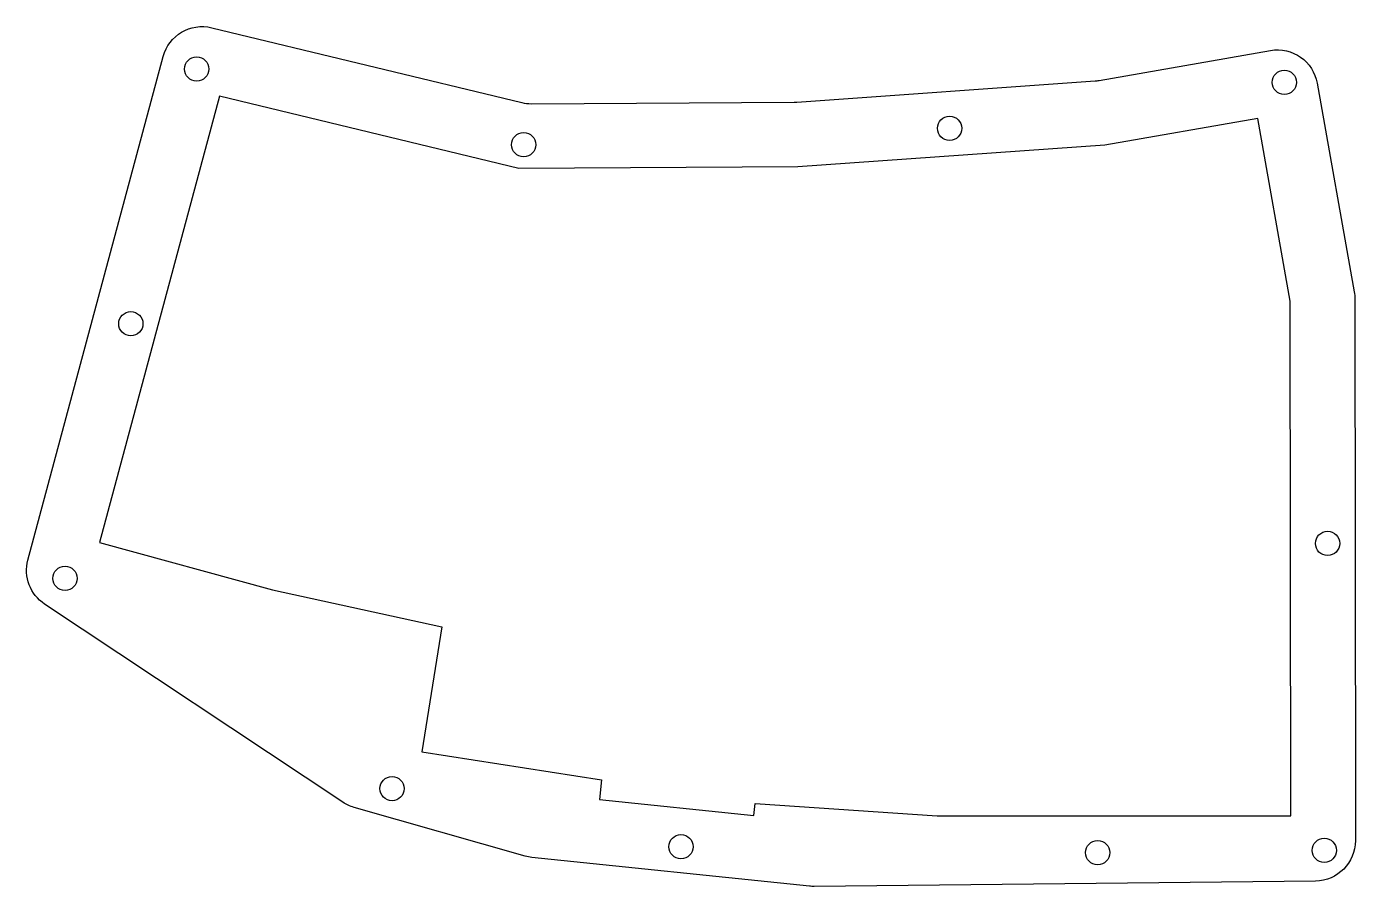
# Model space of a CAD drawing. Header units: millimetres. Extents: x 54 to 218, y -209 to -103.
import ezdxf

# ---------------------------------------------------------------- set-up
doc = ezdxf.new("R2010")
doc.units = ezdxf.units.MM
doc.layers.get('0').update_dxf_attribs({"linetype": 'CONTINUOUS'})

msp = doc.modelspace()

# ---------------------------------------------------------------- linework, layer by layer
msp.add_lwpolyline([(116.03, -205.76, -0.04353), (115.17, -205.6), (94.03, -199.58, -0.077382), (92.63, -198.93), (55.76, -174.44, -0.322246), (53.7, -168.98), (70.42, -106.71, -0.406753), (76.42, -103.15), (114.76, -112.41, 0.060665), (115.96, -112.55), (148.45, -112.37, 0.016376), (148.77, -112.36), (185.67, -109.73, 0.025484), (186.18, -109.67), (207.37, -105.97, -0.413275), (213.15, -110.02), (217.74, -135.82, -0.043817), (217.82, -136.69), (217.88, -200.42), (217.88, -203.68, -0.411059), (212.93, -208.68), (150.92, -209.35, -0.028542), (150.35, -209.32)], format="xyb", close=True)
msp.add_lwpolyline([(209.88, -200.43), (209.82, -136.96), (205.8, -114.37), (186.9, -117.67), (148.92, -120.37), (114.42, -120.56), (77.39, -111.61), (62.56, -166.83), (83.94, -172.68), (104.87, -177.25), (102.43, -192.69), (124.63, -196.15), (124.38, -198.58), (143.48, -200.57), (143.63, -199.1), (166.14, -200.63), (209.88, -200.63)], close=True)
for centre in [(74.56, -108.26), (209.08, -109.91), (167.68, -115.59), (115, -117.62), (66.42, -139.76), (214.43, -166.93), (58.28, -171.25), (98.73, -197.25), (134.46, -204.44), (186, -205.17), (214.02, -204.89)]:
    msp.add_circle(centre, 1.5)

doc.saveas('drawing.dxf')
